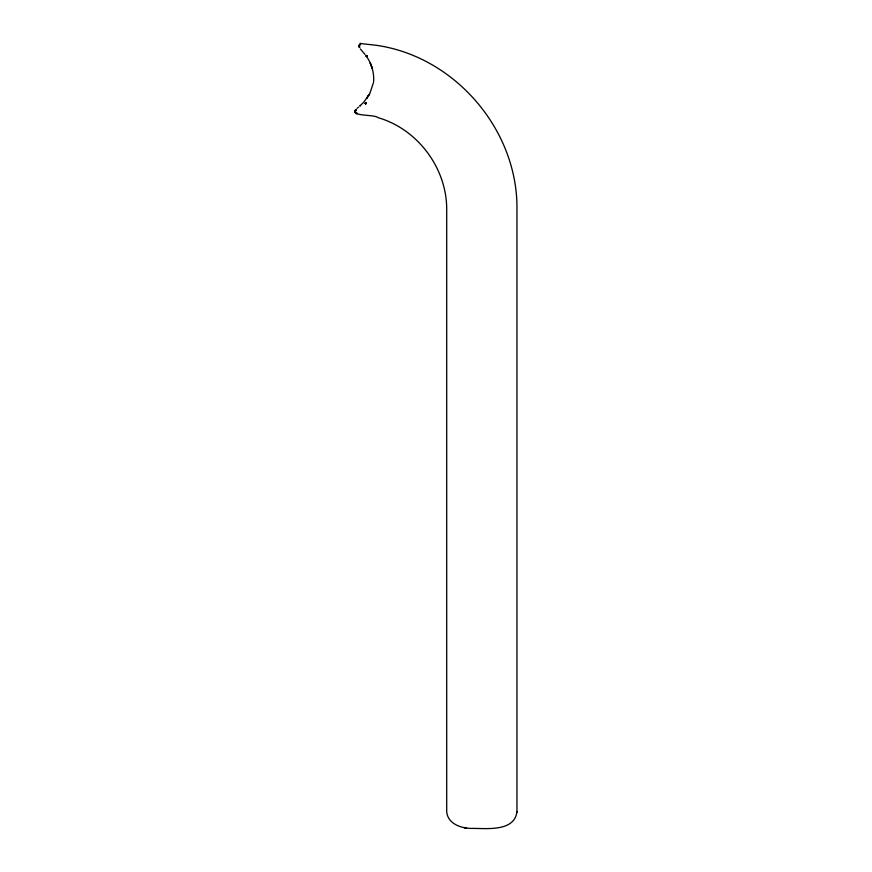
<?xml version="1.0" encoding="UTF-8"?>
<svg xmlns="http://www.w3.org/2000/svg" width="872" height="872" viewBox="0 0 872 872"><rect width="100%" height="100%" fill="white"/><g stroke="black" fill="none" stroke-linecap="round" stroke-linejoin="round"><path stroke-width="1.31" d="M369.445 94.634L373.467 82.611M359.809 47.48L359.144 45.148L360.964 43.6L375.429 45.181C454.726 55.972 518.35 130.146 516.954 210.163L516.954 811.516C514.753 831.812 486.75 828.389 473.038 828.4C462.193 828.803 447.554 824.236 446.704 811.516L446.704 210.163C447.162 168.765 418.157 129.459 378.437 117.764L378.186 117.676C374.317 114.069 349.421 116.837 356.223 109.338M355.057 111.518C356.844 106.831 353.28 113.829 357.106 113.709M516.823 812.628L516.954 811.516M355.972 110.221L356.354 109.741M355.798 109.883L355.318 111.758L355.547 110.166M356.19 112.891C354.544 111.104 358.784 114.941 355.471 112.085M368.671 95.201L363.82 102.089L359.776 106.101L360.528 105.447M355.514 110.025L355.318 111.758M357.171 108.324L358.588 107.114M356.724 113.643L356.386 113.524M464.449 827.615L466.52 827.931L463.686 827.495M357.193 113.284L356.55 113M356.059 113.36L355.089 111.878M360.332 48.941L364.997 54.446M366.12 55.884L366.6 56.549L366.12 55.884C371.527 63.362 374.284 72.681 373.619 81.903M359.111 45.508C357.04 51.524 363.439 38.237 359.111 45.508M369.139 94.427L366.829 98.231L369.139 94.427M366.24 103.038L365.684 103.942L366.24 103.038M365.924 102.787L365.357 103.615L365.924 102.787M365.728 102.634L365.161 103.397L365.728 102.634M367.101 56.19L366.6 55.437L367.101 56.19M366.763 56.429L366.262 55.732L366.763 56.429M372.322 68.517L370.273 63.057L372.311 68.517"/></g></svg>
